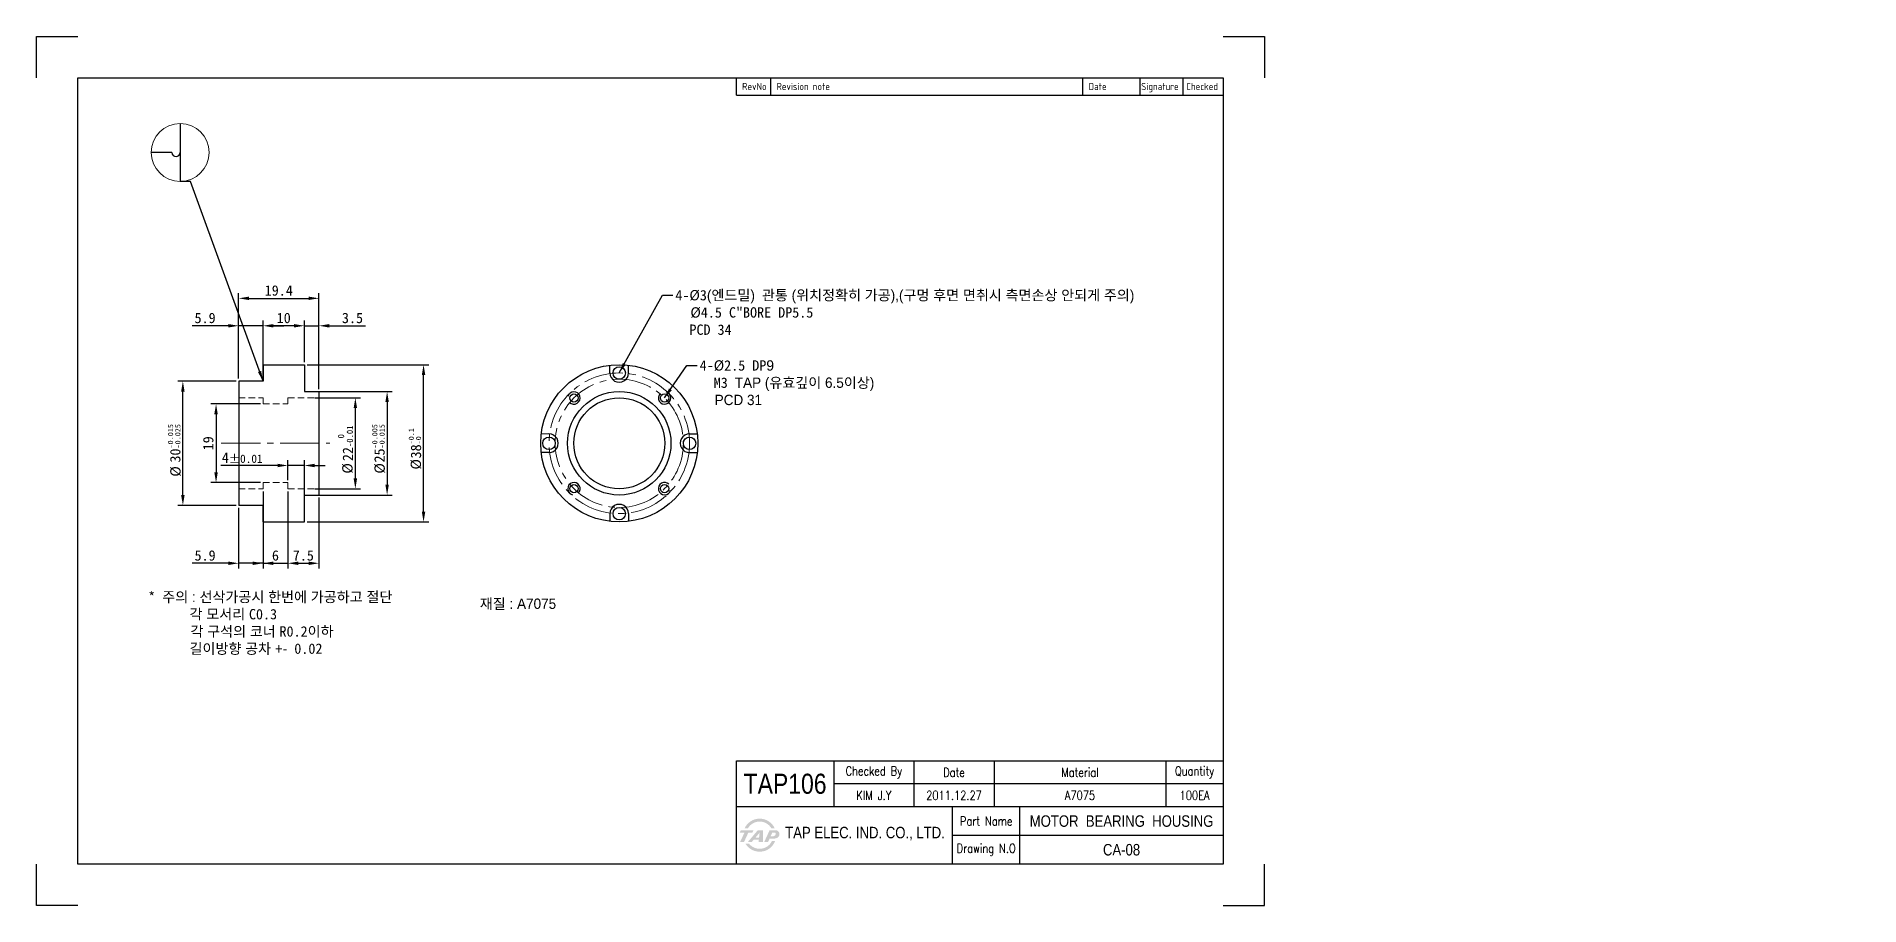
# Model space of a CAD drawing. Header units: millimetres. Extents: x -3052 to -2611, y -534 to -324.
import ezdxf
from ezdxf.enums import TextEntityAlignment as Align

# ---------------------------------------------------------------- set-up
doc = ezdxf.new("R2010")
doc.units = ezdxf.units.MM
doc.header["$LTSCALE"] = 0.5
doc.header["$MEASUREMENT"] = 0
doc.linetypes.add('CENTER2', pattern=[28.575, 19.05, -3.175, 3.175, -3.175])
doc.linetypes.add('HIDDEN2', pattern=[4.7625, 3.175, -1.5875])
doc.layers.get('0').update_dxf_attribs({"lineweight": 25})
for name, color, linetype, lineweight in [('center', 1, 'CENTER2', 15), ('dim', 6, 'Continuous', 13), ('hidden', 7, 'HIDDEN2', 20)]:
    doc.layers.add(name, color=color, linetype=linetype, lineweight=lineweight)
for name, color, linetype in [('FRAME 025', 7, 'Continuous'), ('FRAME 070', 5, 'Continuous'), ('FRAME 200', 8, 'Continuous')]:
    doc.layers.add(name, color=color, linetype=linetype)
doc.styles.add('ISO Proportional', font='isocp')
doc.styles.add('탑전자', font='romans2.shx', dxfattribs={"width": 0.8, "bigfont": 'fhg.shx'})
doc.dimstyles.new('-0.005-0.015', dxfattribs={"dimtxt": 2.5, "dimasz": 2.5, "dimexe": 1.25, "dimexo": 0.625, "dimtad": 1, "dimdsep": 46, "dimtxsty": 'Standard', "dimcen": 2.5, "dimadec": 1, "dimazin": 0, "dimtol": 1, "dimtp": -0.005, "dimtm": 0.015, "dimtfac": 0.5, "dimtdec": 3, "dimtmove": 0, "dimatfit": 3, "dimfxl": 0, "dimarcsym": 0})
doc.dimstyles.new('-0.1-0.0', dxfattribs={"dimtxt": 2.5, "dimasz": 2.5, "dimexe": 1.25, "dimexo": 0.625, "dimtad": 1, "dimdsep": 46, "dimtxsty": 'Standard', "dimcen": 2.5, "dimadec": 0, "dimazin": 0, "dimtol": 1, "dimtp": -0.1, "dimtm": 1e-09, "dimtfac": 0.5, "dimtmove": 0, "dimatfit": 3, "dimfxl": 0, "dimarcsym": 0})
doc.dimstyles.new('ISO-25', dxfattribs={"dimtxt": 2.5, "dimasz": 2.5, "dimexe": 1.25, "dimexo": 0.625, "dimtad": 1, "dimdsep": 46, "dimtxsty": 'Standard', "dimcen": 2.5, "dimadec": 1, "dimazin": 2, "dimtfac": 1, "dimtmove": 0, "dimatfit": 3, "dimfxl": 0, "dimarcsym": 0})

# ---------------------------------------------------------------- blocks, each defined once
blk = doc.blocks.new('*D16')
at = {"layer": 'Defpoints', "color": 0}
for p in [(-2987.59, -403.74), (-2958.77, -403.74), (-2987.59, -441.74)]:
    blk.add_point(p, dxfattribs=at)
at = {"layer": 'dim', "color": 0, "lineweight": -2}
for p, q in [((-2986.96, -403.74), (-2957.52, -403.74)), ((-2958.77, -439.24), (-2958.77, -406.24)), ((-2986.96, -441.74), (-2957.52, -441.74))]:
    blk.add_line(p, q, dxfattribs=at)
at = {"layer": 'dim', "color": 0}
for points in [[(-2959.19, -406.24), (-2958.35, -406.24), (-2958.77, -403.74)], [(-2959.19, -439.24), (-2958.35, -439.24), (-2958.77, -441.74)]]:
    blk.add_solid(points, dxfattribs=at)
at = {"layer": 'dim', "color": 0, "insert": (-2960.85, -422.74), "char_height": 2.5, "attachment_point": 5, "rotation": 90}
blk.add_mtext('38{\\H1.250000;\\S-0.1^ -0;}', dxfattribs=at)
blk = doc.blocks.new('*D15')
at = {"layer": 'Defpoints', "color": 0}
for p in [(-3016.98, -407.74), (-3003.49, -407.74), (-3003.49, -437.74)]:
    blk.add_point(p, dxfattribs=at)
at = {"layer": 'dim', "color": 0, "lineweight": -2}
for p, q in [((-3004.11, -407.74), (-3018.23, -407.74)), ((-3016.98, -435.24), (-3016.98, -410.24)), ((-3004.11, -437.74), (-3018.23, -437.74))]:
    blk.add_line(p, q, dxfattribs=at)
at = {"layer": 'dim', "color": 0}
for points in [[(-3017.4, -410.24), (-3016.56, -410.24), (-3016.98, -407.74)], [(-3017.4, -435.24), (-3016.56, -435.24), (-3016.98, -437.74)]]:
    blk.add_solid(points, dxfattribs=at)
at = {"layer": 'dim', "color": 0, "insert": (-3019.07, -422.74), "char_height": 2.5, "attachment_point": 5, "rotation": 90}
blk.add_mtext('30{\\H0.504x;\\S-0.015^ -0.025;}', dxfattribs=at)
blk = doc.blocks.new('*D14')
at = {"layer": 'Defpoints', "color": 0}
for p in [(-2985.69, -410.24), (-2985.69, -435.24), (-2967.59, -435.24)]:
    blk.add_point(p, dxfattribs=at)
at = {"layer": 'dim', "color": 0, "lineweight": -2}
for p, q in [((-2985.06, -410.24), (-2966.34, -410.24)), ((-2967.59, -412.74), (-2967.59, -432.74)), ((-2985.06, -435.24), (-2966.34, -435.24))]:
    blk.add_line(p, q, dxfattribs=at)
at = {"layer": 'dim', "color": 0}
for points in [[(-2968, -412.74), (-2967.17, -412.74), (-2967.59, -410.24)], [(-2968, -432.74), (-2967.17, -432.74), (-2967.59, -435.24)]]:
    blk.add_solid(points, dxfattribs=at)
at = {"layer": 'dim', "color": 0, "insert": (-2969.67, -422.74), "char_height": 2.5, "attachment_point": 5, "rotation": 90}
blk.add_mtext('25{\\H1.250000;\\S-0.005^ -0.015;}', dxfattribs=at)
blk = doc.blocks.new('*D13')
at = {"layer": 'Defpoints', "color": 0}
for p in [(-2985.69, -411.74), (-2975.27, -411.74), (-2985.69, -433.74)]:
    blk.add_point(p, dxfattribs=at)
at = {"layer": 'dim', "color": 0, "lineweight": -2}
for p, q in [((-2985.06, -411.74), (-2974.02, -411.74)), ((-2975.27, -431.24), (-2975.27, -414.24)), ((-2985.06, -433.74), (-2974.02, -433.74))]:
    blk.add_line(p, q, dxfattribs=at)
at = {"layer": 'dim', "color": 0}
for points in [[(-2975.68, -414.24), (-2974.85, -414.24), (-2975.27, -411.74)], [(-2975.68, -431.24), (-2974.85, -431.24), (-2975.27, -433.74)]]:
    blk.add_solid(points, dxfattribs=at)
at = {"layer": 'dim', "color": 0, "insert": (-2977.67, -422.74), "char_height": 2.5, "attachment_point": 5, "rotation": 90}
blk.add_mtext('22{\\H0.6115x;\\S  0^ -0.01;}', dxfattribs=at)
blk = doc.blocks.new('*D12')
at = {"layer": 'Defpoints', "color": 0}
for p in [(-3003.49, -394.34), (-3003.49, -407.74), (-2997.59, -407.74)]:
    blk.add_point(p, dxfattribs=at)
at = {"layer": 'dim', "color": 0, "lineweight": -2}
for p, q in [((-3005.99, -394.34), (-3014.74, -394.34)), ((-3003.49, -407.12), (-3003.49, -393.09)), ((-2997.59, -394.34), (-3003.49, -394.34)), ((-2997.59, -407.12), (-2997.59, -393.09)), ((-2995.09, -394.34), (-2992.59, -394.34))]:
    blk.add_line(p, q, dxfattribs=at)
at = {"layer": 'dim', "color": 0}
for points in [[(-3005.99, -393.93), (-3005.99, -394.76), (-3003.49, -394.34)], [(-2995.09, -393.93), (-2995.09, -394.76), (-2997.59, -394.34)]]:
    blk.add_solid(points, dxfattribs=at)
at = {"layer": 'dim', "color": 0, "insert": (-3011.61, -392.47), "char_height": 2.5, "attachment_point": 5}
blk.add_mtext('5.9', dxfattribs=at)
blk = doc.blocks.new('*D11')
at = {"layer": 'Defpoints', "color": 0}
for p in [(-2997.59, -394.34), (-2997.59, -403.74), (-2987.59, -403.74)]:
    blk.add_point(p, dxfattribs=at)
at = {"layer": 'dim', "color": 0, "lineweight": -2}
for p, q in [((-2997.59, -403.12), (-2997.59, -393.09)), ((-2990.09, -394.34), (-2995.09, -394.34)), ((-2987.59, -403.12), (-2987.59, -393.09))]:
    blk.add_line(p, q, dxfattribs=at)
at = {"layer": 'dim', "color": 0}
for points in [[(-2995.09, -393.93), (-2995.09, -394.76), (-2997.59, -394.34)], [(-2990.09, -393.93), (-2990.09, -394.76), (-2987.59, -394.34)]]:
    blk.add_solid(points, dxfattribs=at)
at = {"layer": 'dim', "color": 0, "insert": (-2992.59, -392.47), "char_height": 2.5, "attachment_point": 5}
blk.add_mtext('10', dxfattribs=at)
blk = doc.blocks.new('*D17')
at = {"layer": 'Defpoints', "color": 0}
for p in [(-2984.09, -394.34), (-2987.59, -403.74), (-2984.09, -410.24)]:
    blk.add_point(p, dxfattribs=at)
at = {"layer": 'dim', "color": 0, "lineweight": -2}
for p, q in [((-2990.09, -394.34), (-2992.59, -394.34)), ((-2987.59, -403.12), (-2987.59, -393.09)), ((-2987.59, -394.34), (-2984.09, -394.34)), ((-2984.09, -409.62), (-2984.09, -393.09)), ((-2981.59, -394.34), (-2972.84, -394.34))]:
    blk.add_line(p, q, dxfattribs=at)
at = {"layer": 'dim', "color": 0}
for points in [[(-2990.09, -393.93), (-2990.09, -394.76), (-2987.59, -394.34)], [(-2981.59, -393.93), (-2981.59, -394.76), (-2984.09, -394.34)]]:
    blk.add_solid(points, dxfattribs=at)
at = {"layer": 'dim', "color": 0, "insert": (-2975.96, -392.47), "char_height": 2.5, "attachment_point": 5}
blk.add_mtext('3.5', dxfattribs=at)
blk = doc.blocks.new('*D18')
at = {"layer": 'Defpoints', "color": 0}
for p in [(-2984.09, -387.71), (-3003.49, -407.74), (-2984.09, -410.24)]:
    blk.add_point(p, dxfattribs=at)
at = {"layer": 'dim', "color": 0, "lineweight": -2}
for p, q in [((-3003.49, -407.12), (-3003.49, -386.46)), ((-3000.99, -387.71), (-2986.59, -387.71)), ((-2984.09, -409.62), (-2984.09, -386.46))]:
    blk.add_line(p, q, dxfattribs=at)
at = {"layer": 'dim', "color": 0}
for points in [[(-3000.99, -387.29), (-3000.99, -388.12), (-3003.49, -387.71)], [(-2986.59, -387.29), (-2986.59, -388.12), (-2984.09, -387.71)]]:
    blk.add_solid(points, dxfattribs=at)
at = {"layer": 'dim', "color": 0, "insert": (-2993.79, -385.83), "char_height": 2.5, "attachment_point": 5}
blk.add_mtext('19.4', dxfattribs=at)
blk = doc.blocks.new('*D19')
at = {"layer": 'Defpoints', "color": 0}
for p in [(-2997.59, -433.74), (-3003.49, -437.74), (-3003.49, -451.73)]:
    blk.add_point(p, dxfattribs=at)
at = {"layer": 'dim', "color": 0, "lineweight": -2}
for p, q in [((-2997.59, -434.37), (-2997.59, -452.98)), ((-3003.49, -438.37), (-3003.49, -452.98)), ((-3005.99, -451.73), (-3014.74, -451.73)), ((-2997.59, -451.73), (-3003.49, -451.73)), ((-2995.09, -451.73), (-2992.59, -451.73))]:
    blk.add_line(p, q, dxfattribs=at)
at = {"layer": 'dim', "color": 0}
for points in [[(-3005.99, -451.32), (-3005.99, -452.15), (-3003.49, -451.73)], [(-2995.09, -451.32), (-2995.09, -452.15), (-2997.59, -451.73)]]:
    blk.add_solid(points, dxfattribs=at)
at = {"layer": 'dim', "color": 0, "insert": (-3011.61, -449.86), "char_height": 2.5, "attachment_point": 5}
blk.add_mtext('5.9', dxfattribs=at)
blk = doc.blocks.new('*D20')
at = {"layer": 'Defpoints', "color": 0}
for p in [(-2997.59, -433.74), (-2991.59, -433.74), (-2991.59, -451.73)]:
    blk.add_point(p, dxfattribs=at)
at = {"layer": 'dim', "color": 0, "lineweight": -2}
for p, q in [((-2997.59, -434.37), (-2997.59, -452.98)), ((-2991.59, -434.37), (-2991.59, -452.98)), ((-3000.09, -451.73), (-3002.59, -451.73)), ((-2997.59, -451.73), (-2991.59, -451.73)), ((-2989.09, -451.73), (-2986.59, -451.73))]:
    blk.add_line(p, q, dxfattribs=at)
at = {"layer": 'dim', "color": 0}
for points in [[(-3000.09, -451.32), (-3000.09, -452.15), (-2997.59, -451.73)], [(-2989.09, -451.32), (-2989.09, -452.15), (-2991.59, -451.73)]]:
    blk.add_solid(points, dxfattribs=at)
at = {"layer": 'dim', "color": 0, "insert": (-2994.59, -449.86), "char_height": 2.5, "attachment_point": 5}
blk.add_mtext('6', dxfattribs=at)
blk = doc.blocks.new('*D21')
at = {"layer": 'Defpoints', "color": 0}
for p in [(-2991.59, -433.74), (-2984.09, -435.24), (-2984.09, -451.73)]:
    blk.add_point(p, dxfattribs=at)
at = {"layer": 'dim', "color": 0, "lineweight": -2}
for p, q in [((-2991.59, -434.37), (-2991.59, -452.98)), ((-2984.09, -435.87), (-2984.09, -452.98)), ((-2989.09, -451.73), (-2986.59, -451.73))]:
    blk.add_line(p, q, dxfattribs=at)
at = {"layer": 'dim', "color": 0}
for points in [[(-2989.09, -451.32), (-2989.09, -452.15), (-2991.59, -451.73)], [(-2986.59, -451.32), (-2986.59, -452.15), (-2984.09, -451.73)]]:
    blk.add_solid(points, dxfattribs=at)
at = {"layer": 'dim', "color": 0, "insert": (-2987.84, -449.86), "char_height": 2.5, "attachment_point": 5}
blk.add_mtext('7.5', dxfattribs=at)
blk = doc.blocks.new('*D22')
at = {"layer": 'Defpoints', "color": 0}
for p in [(-2997.59, -413.24), (-3008.96, -432.24), (-2997.59, -432.24)]:
    blk.add_point(p, dxfattribs=at)
at = {"layer": 'dim', "color": 0, "lineweight": -2}
for p, q in [((-2998.21, -413.24), (-3010.21, -413.24)), ((-3008.96, -415.74), (-3008.96, -429.74)), ((-2998.21, -432.24), (-3010.21, -432.24))]:
    blk.add_line(p, q, dxfattribs=at)
at = {"layer": 'dim', "color": 0}
for points in [[(-3009.38, -415.74), (-3008.54, -415.74), (-3008.96, -413.24)], [(-3009.38, -429.74), (-3008.54, -429.74), (-3008.96, -432.24)]]:
    blk.add_solid(points, dxfattribs=at)
at = {"layer": 'dim', "color": 0, "insert": (-3010.83, -422.74), "char_height": 2.5, "attachment_point": 5, "rotation": 90}
blk.add_mtext('19', dxfattribs=at)
blk = doc.blocks.new('*D24')
at = {"layer": 'Defpoints', "color": 0}
for p in [(-2987.59, -428.1), (-2991.59, -432.24), (-2987.59, -441.74)]:
    blk.add_point(p, dxfattribs=at)
at = {"layer": 'dim', "color": 0, "lineweight": -2}
for p, q in [((-2991.59, -431.62), (-2991.59, -426.85)), ((-2987.59, -441.12), (-2987.59, -426.85)), ((-2994.09, -428.1), (-3007.84, -428.1)), ((-2987.59, -428.1), (-2991.59, -428.1)), ((-2985.09, -428.1), (-2982.59, -428.1))]:
    blk.add_line(p, q, dxfattribs=at)
at = {"layer": 'dim', "color": 0}
for points in [[(-2994.09, -427.68), (-2994.09, -428.52), (-2991.59, -428.1)], [(-2985.09, -427.68), (-2985.09, -428.52), (-2987.59, -428.1)]]:
    blk.add_solid(points, dxfattribs=at)
at = {"layer": 'dim', "color": 0, "insert": (-3002.63, -426.23), "char_height": 2.5, "attachment_point": 5}
blk.add_mtext('4{\\H0.8x;%%P0.01}', dxfattribs=at)

msp = doc.modelspace()

# ---------------------------------------------------------------- hatches: boundary and pattern name
h = msp.add_hatch(color=5)
h.paths.add_polyline_path([(-2874.668, -515.748), (-2873.869, -515.748, 0.636992), (-2881.113, -515.748), (-2880.315, -515.748, -0.5670233)])
h.paths.add_polyline_path([(-2878.987, -516.26), (-2882.038, -516.26), (-2882.307, -516.833), (-2881.172, -516.833), (-2882.209, -519.054), (-2881.257, -519.054), (-2880.232, -516.833), (-2879.28, -516.833)])
h.paths.add_polyline_path([(-2876.716, -516.26), (-2877.949, -516.26), (-2880.354, -519.09), (-2879.402, -519.09), (-2878.926, -518.517), (-2877.681, -518.517), (-2877.742, -519.09), (-2876.716, -519.09)])
h.paths.add_polyline_path([(-2877.51, -516.821), (-2877.632, -518.017), (-2878.486, -518.017)], flags=16)
h.paths.add_polyline_path([(-2873.021, -516.48), (-2873.125, -516.406), (-2873.253, -516.333), (-2873.408, -516.26), (-2875.093, -516.26), (-2876.387, -519.09), (-2875.459, -519.09), (-2875.084, -518.25), (-2873.811, -518.25), (-2873.637, -518.221), (-2873.488, -518.183), (-2873.362, -518.137), (-2873.255, -518.085), (-2873.166, -518.029), (-2873.091, -517.97), (-2873.027, -517.91), (-2872.972, -517.852), (-2872.923, -517.796), (-2872.881, -517.742), (-2872.843, -517.69), (-2872.811, -517.637), (-2872.783, -517.585), (-2872.76, -517.53), (-2872.74, -517.474), (-2872.725, -517.415), (-2872.713, -517.352), (-2872.705, -517.286), (-2872.701, -517.217), (-2872.701, -517.146), (-2872.707, -517.073), (-2872.717, -516.999), (-2872.733, -516.924), (-2872.755, -516.85), (-2872.784, -516.775), (-2872.822, -516.701), (-2872.872, -516.627), (-2872.938, -516.553)])
h.paths.add_polyline_path([(-2874.458, -516.846), (-2873.872, -516.846), (-2873.802, -516.851), (-2873.745, -516.866), (-2873.701, -516.89), (-2873.668, -516.92), (-2873.645, -516.956), (-2873.629, -516.995), (-2873.619, -517.036), (-2873.615, -517.077), (-2873.614, -517.118), (-2873.616, -517.158), (-2873.621, -517.196), (-2873.63, -517.233), (-2873.641, -517.27), (-2873.655, -517.306), (-2873.672, -517.34), (-2873.691, -517.374), (-2873.713, -517.407), (-2873.738, -517.44), (-2873.765, -517.471), (-2873.796, -517.502), (-2873.831, -517.532), (-2873.87, -517.561), (-2873.912, -517.589), (-2873.96, -517.616), (-2874.012, -517.642), (-2874.074, -517.667), (-2874.148, -517.689), (-2874.24, -517.709), (-2874.353, -517.725), (-2874.491, -517.738), (-2874.659, -517.746), (-2874.861, -517.748)], flags=16)
h.paths.add_polyline_path([(-2873.757, -518.861), (-2874.525, -518.861, -0.5549192), (-2880.075, -519.475), (-2880.93, -519.475, 0.6277877)])

# ---------------------------------------------------------------- linework, layer by layer
for p, q in [((-3017.633, -345.451), (-3017.633, -359.451)), ((-3019.633, -352.451), (-3024.633, -352.451)), ((-2997.586, -403.74), (-2987.586, -403.74)), ((-2997.586, -403.74), (-2997.586, -407.74)), ((-2987.586, -403.74), (-2987.586, -410.24)), ((-2913.694, -405.74), (-2913.694, -403.874)), ((-2909.194, -405.74), (-2909.198, -403.874)), ((-3003.486, -407.74), (-3003.486, -437.74)), ((-2997.586, -407.74), (-3003.486, -407.74)), ((-2987.586, -410.24), (-2984.086, -410.24)), ((-2984.086, -410.24), (-2984.086, -435.24)), ((-2928.444, -420.49), (-2930.31, -420.495)), ((-2894.444, -420.49), (-2892.577, -420.49)), ((-2928.444, -424.99), (-2930.31, -424.99)), ((-2894.444, -424.99), (-2892.577, -424.986)), ((-2987.586, -441.74), (-2987.586, -435.24)), ((-2987.586, -435.24), (-2984.086, -435.24)), ((-2997.586, -437.74), (-3003.486, -437.74)), ((-2997.586, -441.74), (-2997.586, -437.74)), ((-2913.694, -439.74), (-2913.689, -441.607)), ((-2909.194, -439.74), (-2909.194, -441.607)), ((-2997.586, -441.74), (-2987.586, -441.74))]:
    msp.add_line(p, q)
for centre, radius in [((-2911.444, -422.74), 19), ((-2911.444, -405.74), 1.5), ((-2911.444, -422.74), 12.5), ((-2922.404, -411.78), 1), ((-2911.444, -422.74), 11), ((-2900.483, -411.78), 1), ((-2928.444, -422.74), 1.5), ((-2894.444, -422.74), 1.5), ((-2922.404, -433.701), 1), ((-2900.483, -433.701), 1), ((-2911.444, -439.74), 1.5)]:
    msp.add_circle(centre, radius)
for centre, radius, start, end in [((-3018.633, -352.451), 1, 180, 0), ((-2911.444, -405.74), 2.25, 180, 0.30274), ((-2922.404, -411.78), 1.5, 225, 166.06544), ((-2900.483, -411.78), 1.5, 135, 76.06544), ((-2928.444, -422.74), 2.25, 270, 90.30274), ((-2894.444, -422.74), 2.25, 90, 270.30274), ((-2922.404, -433.701), 1.5, 315, 256.06544), ((-2900.483, -433.701), 1.5, 45, 346.06544), ((-2911.444, -439.74), 2.25, 0, 180.30274)]:
    msp.add_arc(centre, radius, start, end)
at = {"layer": 'center'}
msp.add_line((-3007.725, -422.74), (-2981.427, -422.74), dxfattribs=at)
for radius in [17, 15.5]:
    msp.add_circle((-2911.444, -422.74), radius, dxfattribs=at)
at = {"layer": 'dim'}
msp.add_circle((-3017.633, -352.451), 7, dxfattribs=at)
at = {"layer": 'FRAME 070'}
for p, q in [((-3042.388, -334.434), (-2765.388, -334.434)), ((-3042.388, -524.434), (-3042.388, -334.434)), ((-2883.113, -338.589), (-2883.113, -334.434)), ((-2874.803, -338.589), (-2874.803, -334.434)), ((-2799.321, -338.589), (-2799.321, -334.434)), ((-2785.471, -338.589), (-2785.471, -334.434)), ((-2775.083, -338.589), (-2775.083, -334.434)), ((-2765.388, -334.434), (-2765.388, -524.434)), ((-2883.113, -338.589), (-2765.388, -338.589)), ((-2883.113, -499.504), (-2765.388, -499.504)), ((-2883.113, -524.434), (-2883.113, -499.504)), ((-2859.568, -499.504), (-2859.568, -510.584)), ((-2840.178, -499.504), (-2840.178, -510.584)), ((-2820.788, -499.504), (-2820.788, -510.584)), ((-2779.238, -499.504), (-2779.238, -510.584)), ((-2765.388, -505.044), (-2859.568, -505.044)), ((-2765.388, -510.584), (-2883.113, -510.584)), ((-2830.829, -524.434), (-2830.829, -510.584)), ((-2814.556, -524.434), (-2814.556, -510.584)), ((-2765.388, -517.509), (-2830.829, -517.509)), ((-2765.388, -524.434), (-3042.388, -524.434))]:
    msp.add_line(p, q, dxfattribs=at)
at = {"layer": 'FRAME 200'}
for p, q in [((-3052.388, -334.434), (-3052.388, -324.434)), ((-3052.388, -324.434), (-3042.388, -324.434)), ((-2765.388, -324.434), (-2755.388, -324.434)), ((-2755.388, -324.434), (-2755.388, -334.434)), ((-3052.388, -534.434), (-3052.388, -524.434)), ((-2755.388, -534.434), (-2755.388, -524.434)), ((-3042.388, -534.434), (-3052.388, -534.434)), ((-2765.388, -534.434), (-2755.388, -534.434))]:
    msp.add_line(p, q, dxfattribs=at)
at = {"layer": 'hidden'}
for p, q in [((-3003.486, -411.74), (-2997.586, -411.74)), ((-2997.586, -411.74), (-2997.586, -413.24)), ((-2997.586, -413.24), (-2991.586, -413.24)), ((-2991.586, -411.74), (-2984.086, -411.74)), ((-2991.586, -411.74), (-2991.586, -413.24)), ((-3003.486, -433.74), (-2997.586, -433.74)), ((-2997.586, -433.74), (-2997.586, -432.24)), ((-2997.586, -432.24), (-2991.586, -432.24)), ((-2991.586, -433.74), (-2991.586, -432.24)), ((-2991.586, -433.74), (-2984.086, -433.74))]:
    msp.add_line(p, q, dxfattribs=at)

# ---------------------------------------------------------------- texts
for s, insert, char_height, width, attachment_point in [('* {\\fGulim|b0|i0|c129|p49;주의 : 선삭가공시 한번에 가공하고 절단\\P           \\fGulim|b0|i0|c129|p2;각 모서리 }C0.3\\P      {\\fGulim|b0|i0|c129|p2;각 구석의 코너 }R0.2{\\fGulim|b0|i0|c129|p2;이하\\P           길이방향 공차 +-} 0.02', (-3025.364, -458.613), 2.5, 89.26573, 1), ('{\\fSwis721 Cn BT|b0|i0|c0|p34;TAP106}', (-2871.341, -505.044), 4.8475, 23.545, 5), ('{\\fSwis721 Cn BT|b0|i0|c0|p34;MOTOR  BEARING  HOUSING}', (-2789.972, -514.046), 2.77, 49.1675, 5), ('{\\fSwis721 Cn BT|b0|i0|c0|p34;CA-08}', (-2789.972, -520.971), 2.77, 49.1675, 5)]:
    msp.add_mtext(s, dxfattribs=dict(insert=insert, char_height=char_height, width=width, attachment_point=attachment_point))
at = {"attachment_point": 5, "style": '탑전자'}
for s, insert, char_height, width in [('Checked By', (-2849.873, -502.274), 2.1814, 19.39), ('Date', (-2830.483, -502.274), 2.1814, 19.39), ('Material', (-2800.013, -502.274), 2.1814, 41.55), ('Quantity', (-2772.313, -502.274), 2.1814, 13.85), ('KIM J.Y', (-2849.873, -507.814), 2.1814, 19.39), ('2011.12.27', (-2830.483, -507.814), 2.1814, 19.39), ('A7075', (-2800.013, -507.814), 2.1814, 41.55), ('100EA', (-2772.313, -507.814), 2.1814, 13.85), ('Part Name', (-2822.693, -514.046), 2.1814, 20.775), ('Drawing N.O', (-2822.693, -520.971), 2.18138, 20.775)]:
    msp.add_mtext(s, dxfattribs=dict(at, insert=insert, char_height=char_height, width=width))
at = {"color": 5, "insert": (-2852.012, -518.705), "char_height": 2.77, "width": 40.04935, "attachment_point": 8}
msp.add_mtext('{\\fSwis721 Cn BT|b0|i0|c0|p34;TAP ELEC. IND. CO., LTD.}', dxfattribs=at)
at = {"layer": 'dim', "color": 2, "char_height": 1.4, "attachment_point": 1, "style": '탑전자'}
for insert in [(-2678.738, -367.763), (-2611.499, -403.963)]:
    msp.add_mtext('\\A1;', dxfattribs=dict(at, insert=insert))
at = {"layer": 'dim', "char_height": 2.5, "attachment_point": 1}
for s, insert in [('4-%%C3{\\f??|b0|i0|c0|p49;(\\fGulim|b0|i0|c129|p49;엔드밀)} {\\fGulim|b0|i0|c129|p49;관통 (위치정확히 가공),(구멍 후면 면취시 측면손상 안되게 주의)\\P    }%%C4.5 C"BORE DP5.5\\P  PCD 34', (-2897.88, -385.695)), ('4-%%C2.5 DP{\\f??|b0|i0|c0|p49;9\\P}  M3 {\\fGulim|b0|i0|c129|p49;TAP (유효깊이 6.5이상)\\P    PCD 31}', (-2892.004, -402.676))]:
    msp.add_mtext(s, dxfattribs=dict(at, insert=insert))
at = {"layer": 'dim', "char_height": 2.5, "width": 2.5881, "attachment_point": 1, "rotation": 90}
for insert in [(-2961.895, -429.079), (-3020.029, -430.807), (-2978.439, -430.063), (-2970.653, -430.063)]:
    msp.add_mtext('%%c', dxfattribs=dict(at, insert=insert))
at = {"layer": 'dim', "insert": (-2945.163, -460.259), "char_height": 2.5, "width": 107.42, "attachment_point": 1}
msp.add_mtext('{\\fGulim|b0|i0|c129|p49;재질 : A7075\\P        }', dxfattribs=at)
at = {"layer": 'FRAME 025', "style": 'ISO Proportional'}
for s, height, p in [('RevNo', 1.7312, (-2881.728, -336.511)), ('Revision note', 1.73125, (-2873.418, -336.511)), ('Date', 1.7312, (-2797.936, -336.511)), ('Signature', 1.7312, (-2785.221, -336.511)), ('Checked', 1.7312, (-2774.333, -336.511))]:
    msp.add_text(s, height=height, dxfattribs=at).set_placement(p, align=Align.MIDDLE_LEFT)

# ---------------------------------------------------------------- dimensions: what is measured, and where the dimension line sits
at = {"layer": 'dim'}
for base, p1, p2, picture, middle in [((-2984.086, -387.705), (-3003.486, -407.74), (-2984.086, -410.24), '*D18', (-2993.786, -385.83)), ((-3003.486, -394.343), (-2997.586, -407.74), (-3003.486, -407.74), '*D12', (-3011.611, -392.468)), ((-2997.586, -394.343), (-2987.586, -403.74), (-2997.586, -403.74), '*D11', (-2992.586, -392.468)), ((-2984.086, -394.343), (-2987.586, -403.74), (-2984.086, -410.24), '*D17', (-2975.961, -392.468)), ((-3003.486, -451.732), (-2997.586, -433.74), (-3003.486, -437.74), '*D19', (-3011.611, -449.857)), ((-2991.586, -451.732), (-2997.586, -433.74), (-2991.586, -433.74), '*D20', (-2994.586, -449.857))]:
    dim = msp.add_linear_dim(base=base, p1=p1, p2=p2, dimstyle='ISO-25', dxfattribs=at)
    dim.commit()
    dim.dimension.update_dxf_attribs({"geometry": picture, "text_midpoint": middle})
for base, p1, p2, dimstyle, picture, middle in [((-2958.77, -403.74), (-2987.586, -441.74), (-2987.586, -403.74), '-0.1-0.0', '*D16', (-2960.853, -422.74)), ((-3008.959, -432.24), (-2997.586, -413.24), (-2997.586, -432.24), 'ISO-25', '*D22', (-3010.834, -422.74)), ((-2967.586, -435.24), (-2985.686, -410.24), (-2985.686, -435.24), '-0.005-0.015', '*D14', (-2969.669, -422.74))]:
    dim = msp.add_linear_dim(base=base, p1=p1, p2=p2, angle=90, dimstyle=dimstyle, dxfattribs=at)
    dim.commit()
    dim.dimension.update_dxf_attribs({"geometry": picture, "text_midpoint": middle})
for base, p1, p2, text, picture, middle in [((-3016.979, -407.74), (-3003.486, -437.74), (-3003.486, -407.74), '30{\\H0.504x;\\S-0.015^ -0.025;}', '*D15', (-3019.074, -422.74)), ((-2975.266, -411.74), (-2985.686, -433.74), (-2985.686, -411.74), '22{\\H0.6115x;\\S  0^ -0.01;}', '*D13', (-2977.675, -422.74))]:
    dim = msp.add_linear_dim(base=base, p1=p1, p2=p2, angle=90, text=text, dimstyle='-0.005-0.015', dxfattribs=at)
    dim.commit()
    dim.dimension.update_dxf_attribs({"geometry": picture, "text_midpoint": middle})
dim = msp.add_linear_dim(base=(-2987.586, -428.101), p1=(-2991.586, -432.24), p2=(-2987.586, -441.74), text='<>{\\H0.8x;%%P0.01}', dimstyle='ISO-25', dxfattribs=at)
dim.commit()
dim.dimension.update_dxf_attribs({"geometry": '*D24', "text_midpoint": (-3002.628, -428.101), "dimtype": 160})
dim = msp.add_linear_dim(base=(-2984.086, -451.732), p1=(-2991.586, -433.74), p2=(-2984.086, -435.24), dimstyle='ISO-25', override={"dimtmove": 1}, dxfattribs=at)
dim.commit()
dim.dimension.update_dxf_attribs({"geometry": '*D21', "text_midpoint": (-2987.836, -449.857)})

# ---------------------------------------------------------------- leaders
msp.add_leader([(-2997.586, -407.74), (-3015.133, -359.451), (-3017.633, -359.451)], dimstyle='ISO-25', override={"dimgap": 0.625, "dimtad": 0}, dxfattribs=at)
at = {"layer": 'dim', "annotation_type": 0, "has_hookline": 1, "hookline_direction": 0}
for points, text_width in [([(-2911.444, -405.74), (-2901.005, -386.945), (-2898.505, -386.945)], 124.733), ([(-2900.483, -411.78), (-2895.129, -403.926), (-2892.629, -403.926)], 48.832)]:
    msp.add_leader(points, dimstyle='ISO-25', override={"dimgap": 0.625, "dimtad": 0}, dxfattribs=dict(at, text_width=text_width))

doc.saveas('drawing.dxf')
